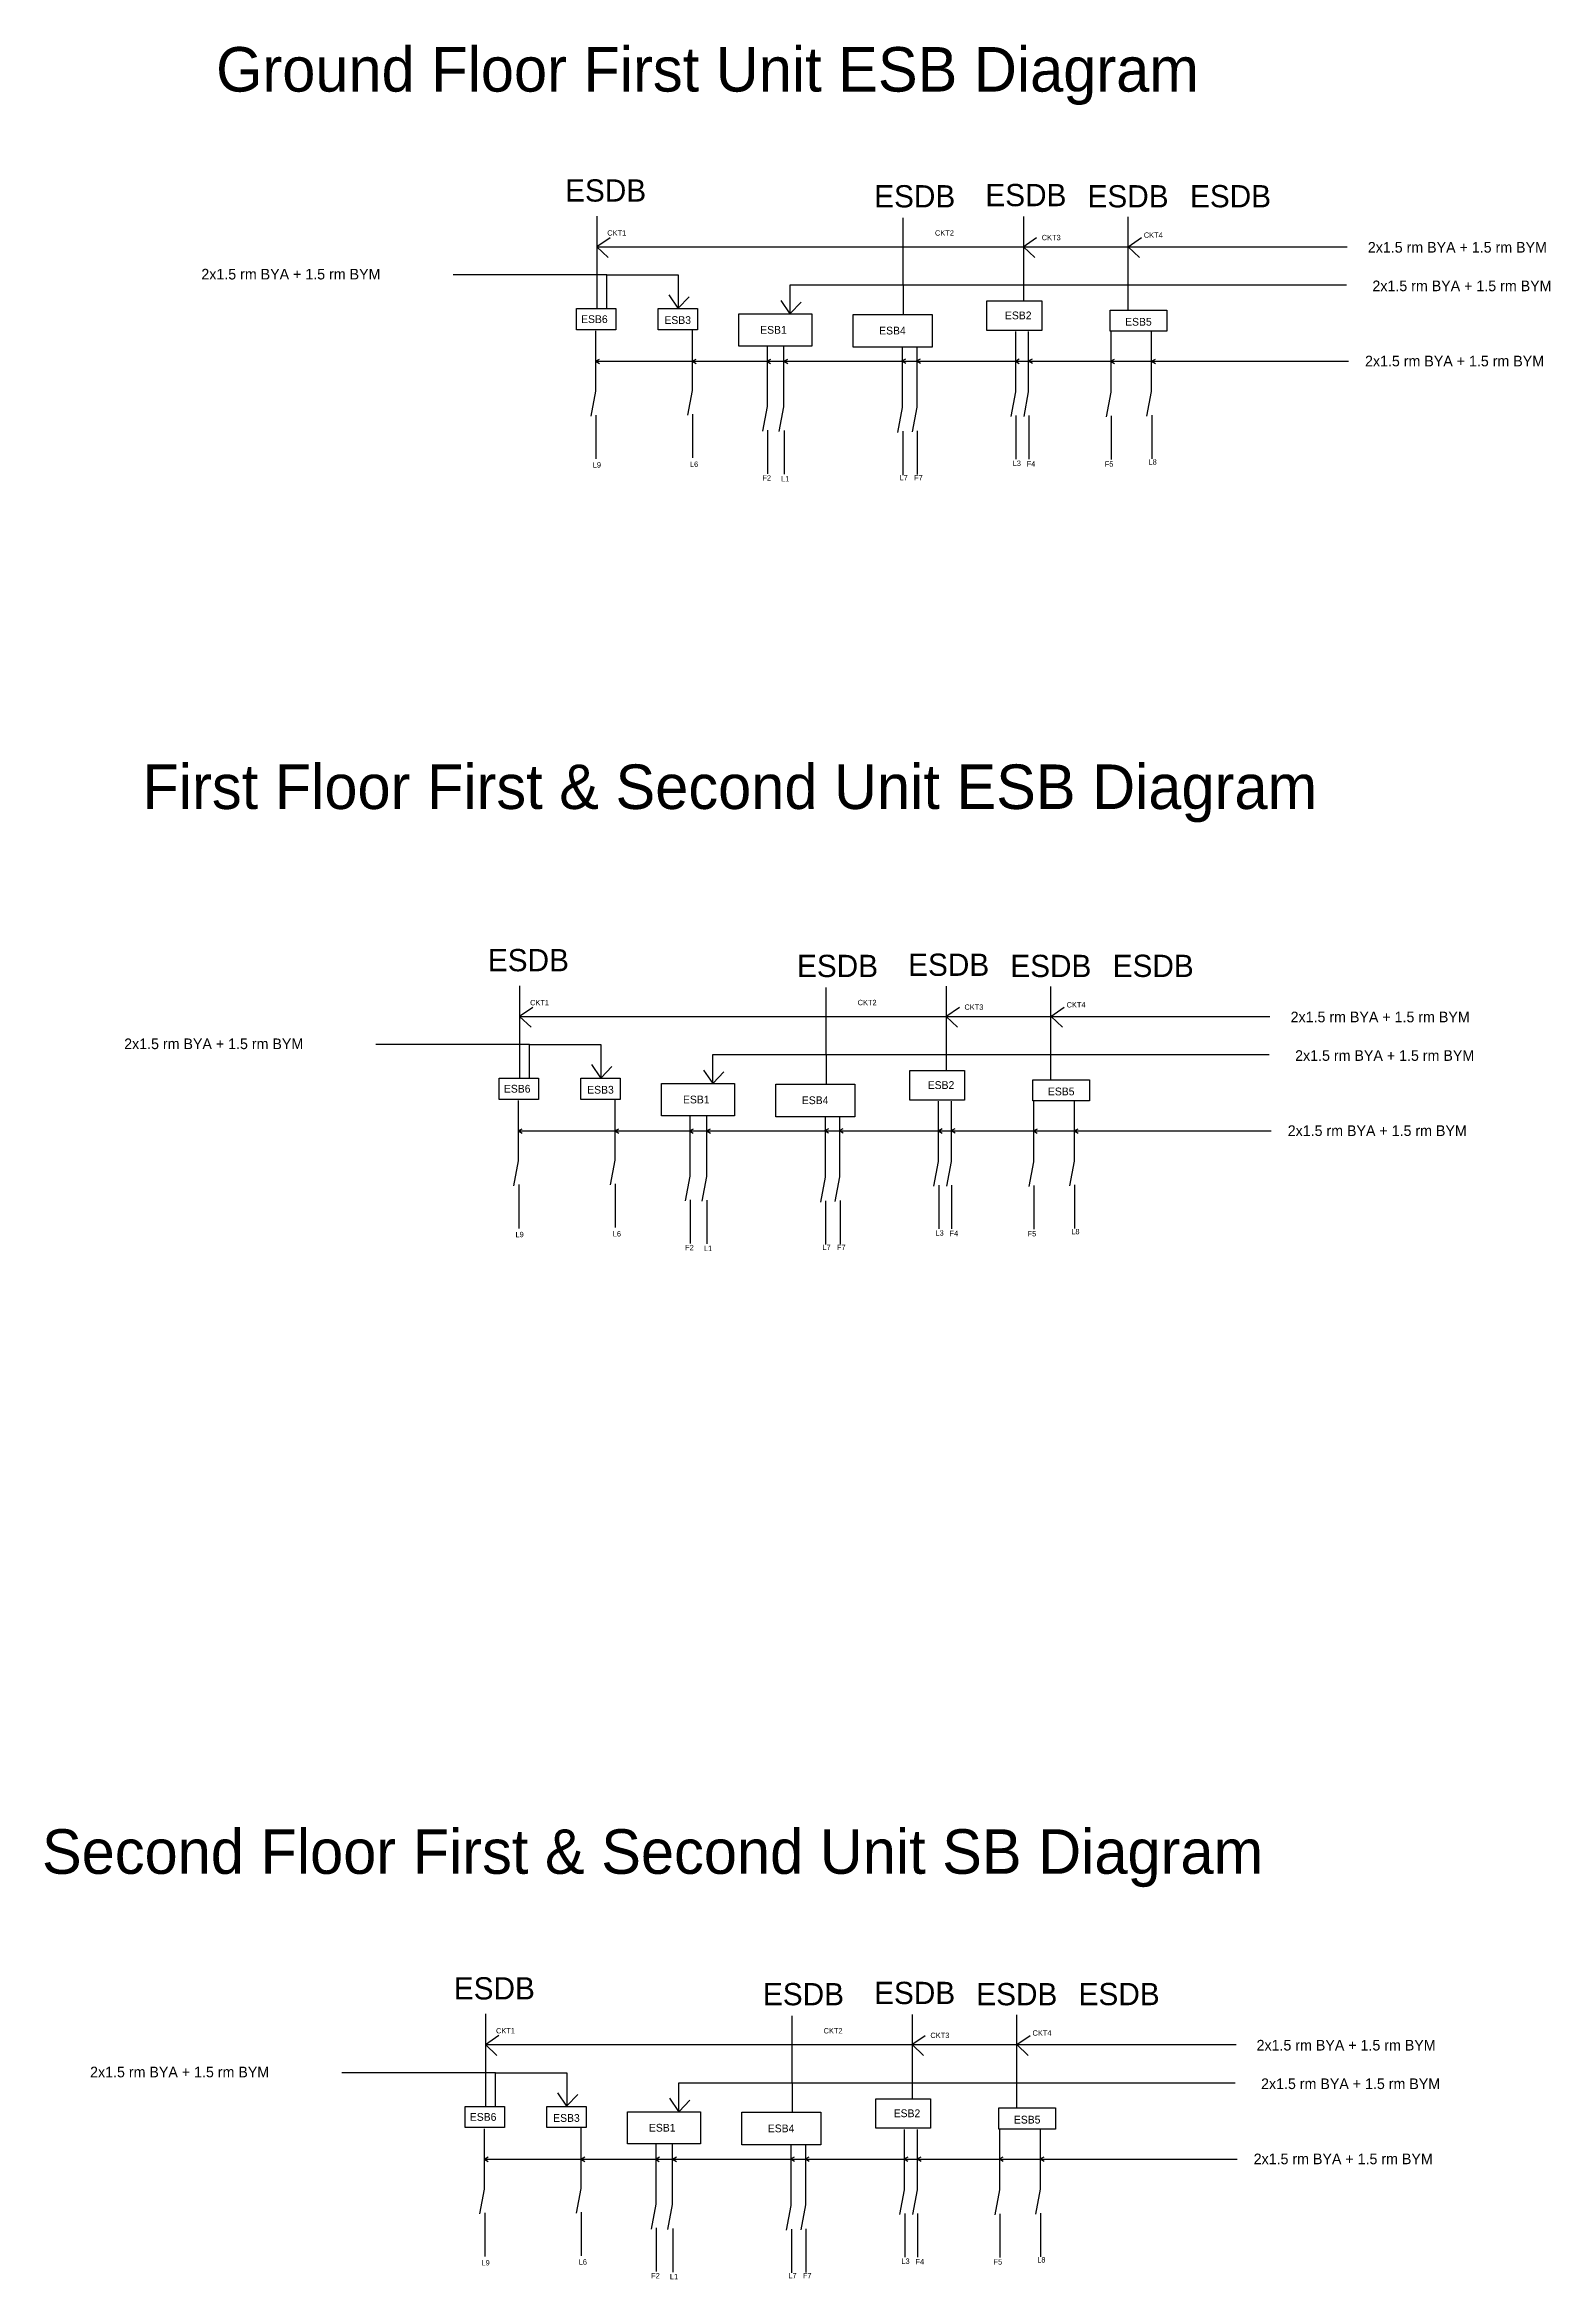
# Model space of a CAD drawing. Header units: inches. Extents: x -1380 to -106, y -233 to 422.
# Drawn here: x -900.1 to -739.6, y 150.4 to 388.6 of the extents above; entities that cross this region are included whole.
import ezdxf

# ---------------------------------------------------------------- set-up
doc = ezdxf.new("R2010")
doc.units = ezdxf.units.IN
doc.header["$MEASUREMENT"] = 0
doc.layers.add('Fitings and Fixture Texts', color=19, linetype='Continuous')

# ---------------------------------------------------------------- blocks, each defined once
blk = doc.blocks.new('Arrow head')
for p, q in [((-0.05, 0), (1.38, 0.97)), ((-0.03, -0.01), (1.18, -1.17))]:
    blk.add_line(p, q)
blk = doc.blocks.new('Arrow head small')
for q in [(0.42, 0.22), (0.41, -0.25)]:
    blk.add_line((0, 0), q)

msp = doc.modelspace()

# ---------------------------------------------------------------- linework, layer by layer
for p, q in [((-841.22, 370.36), (-841.22, 360.5)), ((-808.55, 363.02), (-808.55, 370.15)), ((-795.75, 370.31), (-795.75, 361.32)), ((-784.62, 370.27), (-784.62, 360.35)), ((-841.23, 367.1), (-839.8, 368.08)), ((-841.22, 367.09), (-761.22, 367.09)), ((-841.21, 367.09), (-840, 365.94)), ((-795.77, 367.09), (-794.34, 368.07)), ((-795.75, 367.08), (-794.54, 365.93)), ((-784.58, 367.09), (-783.16, 368.07)), ((-784.57, 367.08), (-783.36, 365.93)), ((-840.15, 364.09), (-856.53, 364.09)), ((-840.15, 360.54), (-840.15, 364.09)), ((-840.15, 364.09), (-832.56, 364.09)), ((-832.56, 364.09), (-832.56, 360.46)), ((-820.62, 359.99), (-820.62, 363.02)), ((-820.62, 363.02), (-808.56, 363.02)), ((-808.55, 363.02), (-808.55, 359.86)), ((-808.55, 363.02), (-761.32, 363.02)), ((-841.36, 358.11), (-841.36, 351.68)), ((-831.07, 358.19), (-831.07, 351.76)), ((-796.59, 358.05), (-796.59, 351.62)), ((-795.22, 358.05), (-795.22, 351.62)), ((-786.43, 358.02), (-786.43, 351.59)), ((-782.11, 358.09), (-782.11, 351.66)), ((-823.07, 356.5), (-823.07, 350.07)), ((-821.31, 356.45), (-821.31, 350.02)), ((-808.66, 356.37), (-808.66, 349.94)), ((-807.11, 356.41), (-807.11, 349.98)), ((-841.36, 354.89), (-761.09, 354.89)), ((-841.36, 351.68), (-841.85, 349.04)), ((-831.07, 351.76), (-831.56, 349.12)), ((-796.59, 351.62), (-797.09, 348.98)), ((-795.22, 351.62), (-795.71, 348.98)), ((-786.43, 351.59), (-786.93, 348.95)), ((-782.11, 351.66), (-782.61, 349.03)), ((-841.31, 349.14), (-841.31, 344.49)), ((-831.02, 349.23), (-831.02, 344.57)), ((-823.07, 350.07), (-823.56, 347.43)), ((-821.31, 350.02), (-821.8, 347.39)), ((-808.66, 349.94), (-809.15, 347.3)), ((-807.11, 349.98), (-807.6, 347.35)), ((-796.54, 349.09), (-796.54, 344.43)), ((-795.17, 349.09), (-795.17, 344.43)), ((-786.38, 349.06), (-786.38, 344.4)), ((-782.06, 349.13), (-782.06, 344.48)), ((-823.02, 347.54), (-823.02, 342.88)), ((-821.26, 347.49), (-821.26, 342.84)), ((-808.61, 347.41), (-808.61, 342.75)), ((-807.06, 347.45), (-807.06, 342.8)), ((-849.45, 288.32), (-849.45, 278.46)), ((-803.98, 288.27), (-803.98, 279.28)), ((-792.85, 288.23), (-792.85, 278.31)), ((-849.46, 285.06), (-848.03, 286.04)), ((-816.78, 280.98), (-816.78, 288.11)), ((-804, 285.05), (-802.57, 286.03)), ((-792.82, 285.05), (-791.39, 286.03)), ((-849.45, 285.05), (-769.46, 285.05)), ((-849.45, 285.05), (-848.23, 283.9)), ((-803.99, 285.04), (-802.78, 283.89)), ((-792.8, 285.05), (-791.59, 283.89)), ((-848.39, 282.05), (-864.76, 282.05)), ((-848.39, 278.5), (-848.39, 282.05)), ((-848.39, 282.05), (-840.8, 282.05)), ((-840.8, 282.05), (-840.8, 278.43)), ((-828.85, 277.95), (-828.85, 280.98)), ((-828.85, 280.98), (-816.79, 280.98)), ((-816.78, 280.98), (-816.78, 277.82)), ((-816.78, 280.98), (-769.55, 280.98)), ((-849.59, 276.07), (-849.59, 269.64)), ((-839.3, 276.15), (-839.3, 269.72)), ((-831.3, 274.46), (-831.3, 268.03)), ((-829.54, 274.41), (-829.54, 267.98)), ((-816.89, 274.33), (-816.89, 267.9)), ((-815.34, 274.37), (-815.34, 267.95)), ((-804.82, 276.01), (-804.82, 269.58)), ((-803.45, 276.01), (-803.45, 269.58)), ((-794.67, 275.98), (-794.67, 269.55)), ((-790.34, 276.05), (-790.34, 269.63)), ((-849.59, 272.85), (-769.32, 272.85)), ((-849.59, 269.64), (-850.09, 267)), ((-839.3, 269.72), (-839.79, 267.08)), ((-804.82, 269.58), (-805.32, 266.94)), ((-803.45, 269.58), (-803.94, 266.94)), ((-794.67, 269.55), (-795.16, 266.91)), ((-790.34, 269.63), (-790.84, 266.99)), ((-849.54, 267.11), (-849.54, 262.45)), ((-839.25, 267.19), (-839.25, 262.53)), ((-831.3, 268.03), (-831.8, 265.39)), ((-829.54, 267.98), (-830.04, 265.35)), ((-816.89, 267.9), (-817.39, 265.26)), ((-815.34, 267.95), (-815.83, 265.31)), ((-804.77, 267.05), (-804.77, 262.39)), ((-803.4, 267.05), (-803.4, 262.39)), ((-794.62, 267.02), (-794.62, 262.36)), ((-790.29, 267.09), (-790.29, 262.44)), ((-831.25, 265.5), (-831.25, 260.84)), ((-829.49, 265.45), (-829.49, 260.8)), ((-816.84, 265.37), (-816.84, 260.72)), ((-815.29, 265.41), (-815.29, 260.76)), ((-853.08, 178.72), (-853.08, 168.86)), ((-807.61, 178.67), (-807.61, 169.68)), ((-853.09, 175.47), (-851.66, 176.44)), ((-820.41, 171.38), (-820.41, 178.51)), ((-807.63, 175.46), (-806.2, 176.43)), ((-796.48, 178.63), (-796.48, 168.71)), ((-796.45, 175.46), (-795.02, 176.43)), ((-853.08, 175.46), (-851.86, 174.3)), ((-853.08, 175.45), (-773.08, 175.45)), ((-807.62, 175.45), (-806.41, 174.29)), ((-796.43, 175.45), (-795.22, 174.29)), ((-852.01, 172.45), (-868.39, 172.45)), ((-852.01, 168.9), (-852.01, 172.45)), ((-852.01, 172.45), (-844.43, 172.45)), ((-844.43, 172.45), (-844.43, 168.83)), ((-832.48, 168.35), (-832.48, 171.38)), ((-832.48, 171.38), (-820.42, 171.38)), ((-820.41, 171.38), (-820.41, 168.22)), ((-820.41, 171.38), (-773.18, 171.38)), ((-853.22, 166.47), (-853.22, 160.04)), ((-842.93, 166.55), (-842.93, 160.12)), ((-834.93, 164.86), (-834.93, 158.43)), ((-833.17, 164.81), (-833.17, 158.39)), ((-820.52, 164.73), (-820.52, 158.3)), ((-818.97, 164.78), (-818.97, 158.35)), ((-808.45, 166.41), (-808.45, 159.98)), ((-807.08, 166.41), (-807.08, 159.98)), ((-798.29, 166.38), (-798.29, 159.95)), ((-793.97, 166.46), (-793.97, 160.03)), ((-853.22, 163.25), (-772.95, 163.25)), ((-853.22, 160.04), (-853.72, 157.4)), ((-842.93, 160.12), (-843.42, 157.48)), ((-808.45, 159.98), (-808.95, 157.34)), ((-807.08, 159.98), (-807.57, 157.34)), ((-798.29, 159.95), (-798.79, 157.31)), ((-793.97, 160.03), (-794.47, 157.39)), ((-853.17, 157.51), (-853.17, 152.85)), ((-842.88, 157.59), (-842.88, 152.93)), ((-834.93, 158.43), (-835.43, 155.79)), ((-833.17, 158.39), (-833.67, 155.75)), ((-820.52, 158.3), (-821.02, 155.67)), ((-818.97, 158.35), (-819.46, 155.71)), ((-808.4, 157.45), (-808.4, 152.79)), ((-807.03, 157.45), (-807.03, 152.79)), ((-798.24, 157.42), (-798.24, 152.77)), ((-793.92, 157.49), (-793.92, 152.84)), ((-834.88, 155.9), (-834.88, 151.25)), ((-833.12, 155.85), (-833.12, 151.2)), ((-820.47, 155.77), (-820.47, 151.12)), ((-818.92, 155.82), (-818.92, 151.16))]:
    msp.add_line(p, q)
for points in [[(-843.37, 360.5), (-839.19, 360.5), (-839.19, 358.24), (-843.37, 358.24)], [(-834.69, 360.5), (-830.5, 360.5), (-830.5, 358.24), (-834.69, 358.24)], [(-826.08, 359.92), (-818.3, 359.92), (-818.3, 356.5), (-826.08, 356.5)], [(-813.9, 359.86), (-805.46, 359.86), (-805.46, 356.39), (-813.9, 356.39)], [(-799.63, 361.32), (-793.79, 361.32), (-793.79, 358.17), (-799.63, 358.17)], [(-786.51, 360.33), (-780.47, 360.33), (-780.47, 358.07), (-786.51, 358.07)], [(-807.86, 279.28), (-802.02, 279.28), (-802.02, 276.13), (-807.86, 276.13)], [(-851.61, 278.46), (-847.42, 278.46), (-847.42, 276.2), (-851.61, 276.2)], [(-842.92, 278.46), (-838.74, 278.46), (-838.74, 276.2), (-842.92, 276.2)], [(-834.32, 277.88), (-826.54, 277.88), (-826.54, 274.46), (-834.32, 274.46)], [(-822.13, 277.82), (-813.7, 277.82), (-813.7, 274.35), (-822.13, 274.35)], [(-794.75, 278.29), (-788.71, 278.29), (-788.71, 276.03), (-794.75, 276.03)], [(-811.49, 169.68), (-805.65, 169.68), (-805.65, 166.53), (-811.49, 166.53)], [(-855.24, 168.86), (-851.05, 168.86), (-851.05, 166.6), (-855.24, 166.6)], [(-846.55, 168.86), (-842.37, 168.86), (-842.37, 166.6), (-846.55, 166.6)], [(-837.94, 168.28), (-830.16, 168.28), (-830.16, 164.86), (-837.94, 164.86)], [(-825.76, 168.23), (-817.33, 168.23), (-817.33, 164.76), (-825.76, 164.76)], [(-798.38, 168.69), (-792.34, 168.69), (-792.33, 166.43), (-798.38, 166.43)]]:
    msp.add_lwpolyline(points, close=True)

# ---------------------------------------------------------------- block references
at = {"rotation": 90}
for p in [(-832.54, 360.58), (-820.6, 359.99), (-840.78, 278.54), (-828.83, 277.95), (-844.41, 168.94), (-832.46, 168.35)]:
    msp.add_blockref('Arrow head', p, dxfattribs=at)
for p in [(-841.35, 354.89), (-831.05, 354.89), (-823.1, 354.89), (-821.27, 354.89), (-808.69, 354.92), (-807.13, 354.92), (-796.6, 354.9), (-795.2, 354.92), (-786.45, 354.89), (-782.09, 354.89), (-849.59, 272.85), (-839.28, 272.85), (-831.34, 272.85), (-829.51, 272.85), (-816.92, 272.88), (-815.36, 272.88), (-804.83, 272.86), (-803.44, 272.88), (-794.68, 272.85), (-790.32, 272.85), (-853.22, 163.25), (-842.91, 163.25), (-834.97, 163.25), (-833.14, 163.25), (-820.55, 163.28), (-818.99, 163.28), (-808.46, 163.27), (-807.06, 163.28), (-798.31, 163.26), (-793.95, 163.26)]:
    msp.add_blockref('Arrow head small', p)

# ---------------------------------------------------------------- texts
at = {"attachment_point": 1}
for s, insert, char_height, width in [('Ground Floor First Unit ESB Diagram', (-881.8, 388.37), 4.7466, 353.4069), ('ESDB', (-844.6, 374.27), 2.373, 176.7034), ('ESDB', (-811.65, 373.65), 2.373, 176.7034), ('ESDB', (-799.8, 373.78), 2.373, 176.7034), ('ESDB', (-788.91, 373.65), 2.373, 176.7034), ('ESDB', (-777.99, 373.66), 2.373, 176.7034), ('2x1.5 rm BYA + 1.5 rm BYM', (-759.03, 367.59), 1.134, 84.4338), ('2x1.5 rm BYA + 1.5 rm BYM', (-883.37, 364.73), 1.134, 84.4338), ('2x1.5 rm BYA + 1.5 rm BYM', (-758.54, 363.48), 1.134, 84.4338), ('ESB6', (-842.89, 359.78), 0.828, 61.6268), ('ESB3', (-834.01, 359.68), 0.828, 61.6268), ('ESB2', (-797.71, 360.18), 0.828, 61.6268), ('ESB1', (-823.8, 358.64), 0.828, 61.6268), ('ESB4', (-811.12, 358.56), 0.828, 61.6268), ('ESB5', (-784.9, 359.5), 0.828, 61.6268), ('2x1.5 rm BYA + 1.5 rm BYM', (-759.33, 355.47), 1.134, 84.4338), ('First Floor First & Second Unit ESB Diagram', (-889.65, 311.9), 4.7466, 353.4069), ('ESDB', (-852.83, 292.23), 2.373, 176.7034), ('ESDB', (-819.88, 291.61), 2.373, 176.7034), ('ESDB', (-808.03, 291.74), 2.373, 176.7034), ('ESDB', (-797.14, 291.61), 2.373, 176.7034), ('ESDB', (-786.23, 291.62), 2.373, 176.7034), ('2x1.5 rm BYA + 1.5 rm BYM', (-767.26, 285.55), 1.134, 84.4338), ('2x1.5 rm BYA + 1.5 rm BYM', (-891.6, 282.69), 1.134, 84.4338), ('2x1.5 rm BYA + 1.5 rm BYM', (-766.78, 281.44), 1.134, 84.4338), ('ESB6', (-851.12, 277.75), 0.828, 61.6268), ('ESB3', (-842.24, 277.64), 0.828, 61.6268), ('ESB1', (-832.03, 276.6), 0.828, 61.6268), ('ESB4', (-819.36, 276.52), 0.828, 61.6268), ('ESB2', (-805.94, 278.14), 0.828, 61.6268), ('ESB5', (-793.13, 277.46), 0.828, 61.6268), ('2x1.5 rm BYA + 1.5 rm BYM', (-767.57, 273.43), 1.134, 84.4338), ('Second Floor First & Second Unit SB Diagram', (-900.36, 198.4), 4.7466, 353.4069), ('ESDB', (-856.46, 182.63), 2.373, 176.7034), ('ESDB', (-823.51, 182.01), 2.373, 176.7034), ('ESDB', (-811.66, 182.14), 2.373, 176.7034), ('ESDB', (-800.77, 182.01), 2.373, 176.7034), ('ESDB', (-789.86, 182.02), 2.373, 176.7034), ('2x1.5 rm BYA + 1.5 rm BYM', (-770.89, 175.95), 1.134, 84.4338), ('2x1.5 rm BYA + 1.5 rm BYM', (-895.23, 173.09), 1.134, 84.4338), ('2x1.5 rm BYA + 1.5 rm BYM', (-770.41, 171.84), 1.134, 84.4338), ('ESB6', (-854.75, 168.15), 0.828, 61.6268), ('ESB3', (-845.87, 168.04), 0.828, 61.6268), ('ESB1', (-835.66, 167), 0.828, 61.6268), ('ESB4', (-822.99, 166.93), 0.828, 61.6268), ('ESB2', (-809.57, 168.54), 0.828, 61.6268), ('ESB5', (-796.76, 167.86), 0.828, 61.6268), ('2x1.5 rm BYA + 1.5 rm BYM', (-771.2, 163.83), 1.134, 84.4338)]:
    msp.add_mtext(s, dxfattribs=dict(at, insert=insert, char_height=char_height, width=width))
at = {"layer": 'Fitings and Fixture Texts', "char_height": 0.572, "width": 1.2419, "attachment_point": 1}
for s, insert in [('CKT1', (-840.1, 368.84)), ('CKT2', (-805.17, 368.84)), ('CKT3', (-793.79, 368.35)), ('CKT4', (-782.91, 368.61)), ('L9', (-841.65, 344.12)), ('L6', (-831.29, 344.19)), ('L3', (-796.89, 344.29)), ('F4', (-795.39, 344.23)), ('F5', (-787.07, 344.21)), ('L8', (-782.41, 344.43)), ('F2', (-823.57, 342.73)), ('L1', (-821.57, 342.64)), ('L7', (-808.94, 342.75)), ('F7', (-807.39, 342.75)), ('CKT1', (-848.33, 286.8)), ('CKT2', (-813.41, 286.81)), ('CKT3', (-802.03, 286.32)), ('CKT4', (-791.14, 286.57)), ('L9', (-849.88, 262.08)), ('L6', (-839.52, 262.16)), ('L3', (-805.12, 262.25)), ('F4', (-803.62, 262.19)), ('F5', (-795.3, 262.17)), ('L8', (-790.64, 262.39)), ('F2', (-831.8, 260.69)), ('L1', (-829.8, 260.6)), ('L7', (-817.17, 260.71)), ('F7', (-815.62, 260.71)), ('CKT1', (-851.96, 177.21)), ('CKT2', (-817.04, 177.21)), ('CKT3', (-805.66, 176.72)), ('CKT4', (-794.77, 176.97)), ('L9', (-853.51, 152.48)), ('L6', (-843.15, 152.56)), ('L3', (-808.75, 152.65)), ('F4', (-807.25, 152.59)), ('F5', (-798.93, 152.57)), ('L8', (-794.27, 152.79)), ('F2', (-835.43, 151.09)), ('L1', (-833.43, 151)), ('L7', (-820.8, 151.11)), ('F7', (-819.25, 151.11))]:
    msp.add_mtext(s, dxfattribs=dict(at, insert=insert))

doc.saveas('drawing.dxf')
